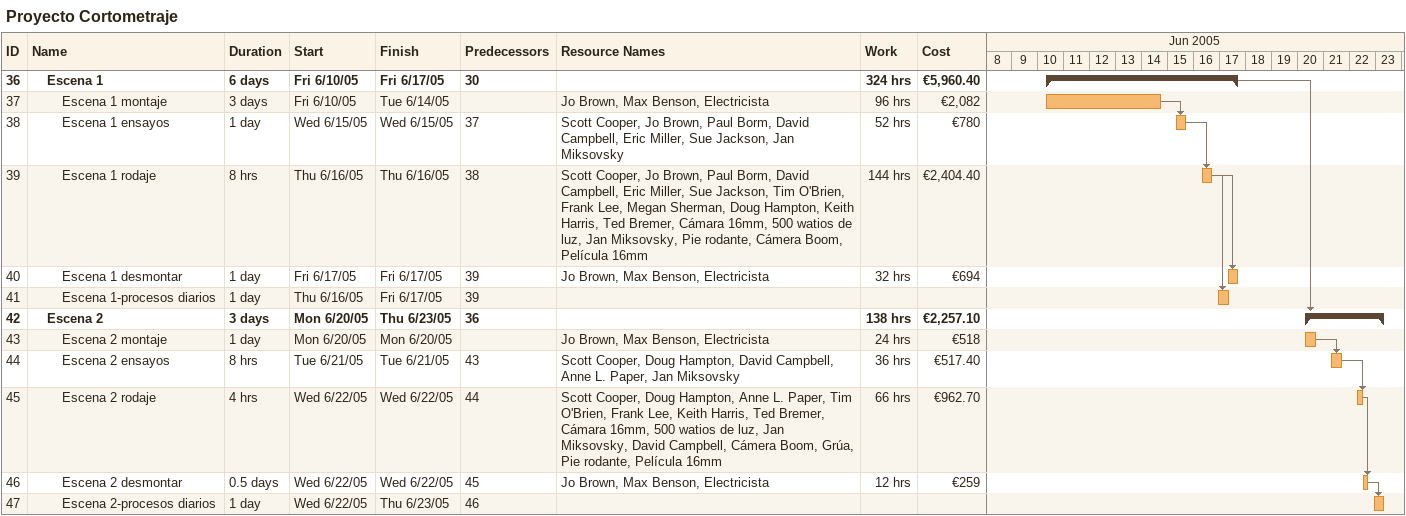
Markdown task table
Proyecto Cortometraje

| ID | Level | Task | Duration | Start | Finish | Predecessors | Resources | Work (h) | Cost (€) |
|---|---|---|---|---|---|---|---|---|---|
| 36 | 2 | **Escena 1** | 6d | 2005-06-10 | 2005-06-17 | 30 |  | 324 | 5960.40 |
| 37 | 3 | Escena 1 montaje | 3d | 2005-06-10 | 2005-06-14 |  | Jo Brown, Max Benson, Electricista | 96 | 2082 |
| 38 | 3 | Escena 1 ensayos | 1d | 2005-06-15 | 2005-06-15 | 37 | Scott Cooper, Jo Brown, Paul Borm, David Campbell, Eric Miller, Sue Jackson, Jan Miksovsky | 52 | 780 |
| 39 | 3 | Escena 1 rodaje | 8h | 2005-06-16 | 2005-06-16 | 38 | Scott Cooper, Jo Brown, Paul Borm, David Campbell, Eric Miller, Sue Jackson, Tim O'Brien, Frank Lee, Megan Sherman, Doug Hampton, Keith Harris, Ted Bremer, Cámara 16mm, 500 watios de luz, Jan Miksovsky, Pie rodante, Cámera Boom, Película 16mm | 144 | 2404.40 |
| 40 | 3 | Escena 1 desmontar | 1d | 2005-06-17 | 2005-06-17 | 39 | Jo Brown, Max Benson, Electricista | 32 | 694 |
| 41 | 3 | Escena 1-procesos diarios | 1d | 2005-06-16 | 2005-06-17 | 39 |  |  |  |
| 42 | 2 | **Escena 2** | 3d | 2005-06-20 | 2005-06-23 | 36 |  | 138 | 2257.10 |
| 43 | 3 | Escena 2 montaje | 1d | 2005-06-20 | 2005-06-20 |  | Jo Brown, Max Benson, Electricista | 24 | 518 |
| 44 | 3 | Escena 2 ensayos | 8h | 2005-06-21 | 2005-06-21 | 43 | Scott Cooper, Doug Hampton, David Campbell, Anne L. Paper, Jan Miksovsky | 36 | 517.40 |
| 45 | 3 | Escena 2 rodaje | 4h | 2005-06-22 | 2005-06-22 | 44 | Scott Cooper, Doug Hampton, Anne L. Paper, Tim O'Brien, Frank Lee, Keith Harris, Ted Bremer, Cámara 16mm, 500 watios de luz, Jan Miksovsky, David Campbell, Cámera Boom, Grúa, Pie rodante, Película 16mm | 66 | 962.70 |
| 46 | 3 | Escena 2 desmontar | 0.5d | 2005-06-22 | 2005-06-22 | 45 | Jo Brown, Max Benson, Electricista | 12 | 259 |
| 47 | 3 | Escena 2-procesos diarios | 1d | 2005-06-22 | 2005-06-23 | 46 |  |  |  |
